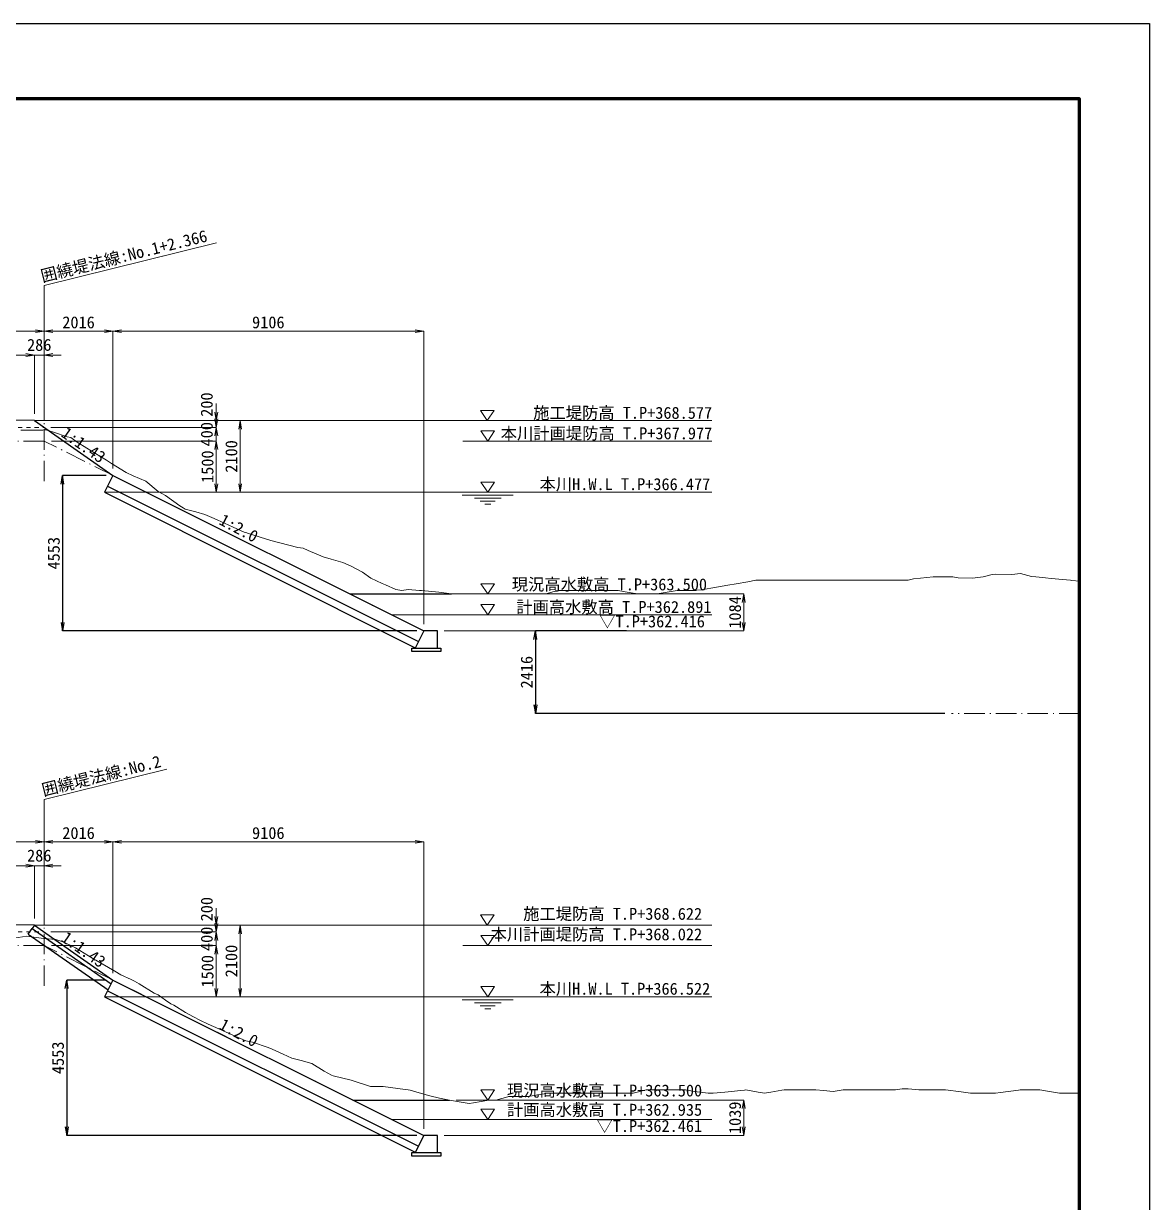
# Model space of a CAD drawing. Header units: millimetres. Extents: x -24095 to 84100, y 0 to 59400.
# Drawn here: x 51108 to 84100, y 24873 to 59400 of the extents above; entities that cross this region are included whole.
import ezdxf
from ezdxf.enums import TextEntityAlignment as Align

# ---------------------------------------------------------------- set-up
doc = ezdxf.new("R2010")
doc.units = ezdxf.units.MM
doc.header["$LTSCALE"] = 100
doc.header["$PDSIZE"] = 300
doc.linetypes.add('SXF_一点短鎖線', pattern=[9.25, 6, -1.5, 0.25, -1.5])
doc.linetypes.add('SXF_跳び破線', pattern=[12, 6, -6])
doc.layers.get('Defpoints').update_dxf_attribs({"color": 153})
for name, color, linetype, lineweight in [('D-BGD', 7, 'Continuous', 13), ('D-BMK', 2, 'SXF_一点短鎖線', 13), ('D-BYP-STR1', 2, 'Continuous', 13), ('D-BYP-STR2', 6, 'Continuous', 25), ('D-BYP-STR3', 3, 'Continuous', 25), ('D-BYP-STR6', 2, 'SXF_一点短鎖線', 13), ('D-STR-DIM', 7, 'Continuous', 13), ('D-STR-HTXT', 7, 'Continuous', 13), ('D-STR-TXT', 7, 'Continuous', 13), ('D-TTL', 2, 'Continuous', 140)]:
    doc.layers.add(name, color=color, linetype=linetype, lineweight=lineweight)
doc.styles.add('MS ゴシック', font='MS Gothic.ttf')
doc.styles.add('ＭＳ ゴシック', font='MS Gothic.ttf')
doc.dimstyles.new('DIM-100-F', dxfattribs={"dimscale": 100, "dimtxt": 3.5, "dimasz": 2.5, "dimexe": 0, "dimexo": 2, "dimgap": 0.8, "dimtad": 1, "dimdec": 0, "dimzin": 0, "dimdsep": 46, "dimtxsty": 'MS ゴシック', "dimblk": 'OPEN', "dimcen": 0.1, "dimaunit": 1, "dimadec": 4, "dimazin": 0, "dimtfac": 1, "dimtdec": 0, "dimtmove": 2, "dimatfit": 3, "dimldrblk": 'OPEN', "dimfxl": 1, "dimtolj": 1, "dimtzin": 0, "dimlwd": -1, "dimlwe": -1, "dimarcsym": 2})

# ---------------------------------------------------------------- blocks, each defined once
blk = doc.blocks.new('_Open')
at = {"color": 0, "linetype": 'ByBlock', "lineweight": -2}
for p, q in [((-1, 0.17), (0, 0)), ((-1, -0.17), (0, 0)), ((0, 0), (-1, 0))]:
    blk.add_line(p, q, dxfattribs=at)
blk = doc.blocks.new('*D51')
at = {"layer": 'D-STR-DIM', "color": 0, "ltscale": 0.2, "transparency": 16777216}
for p, q in [((44711, 47772), (44711, 50392)), ((44961, 50392), (51461, 50392)), ((51711, 47772), (51711, 50392))]:
    blk.add_line(p, q, dxfattribs=at)
at = {"layer": 'Defpoints', "color": 0, "ltscale": 0.2, "transparency": 16777216}
for p in [(51711, 50392), (44711, 47572), (51711, 47572)]:
    blk.add_point(p, dxfattribs=at)
at = {"layer": 'D-STR-DIM', "color": 0, "ltscale": 0.2, "transparency": 16777216, "xscale": 250, "yscale": 250, "zscale": 250, "rotation": 180}
blk.add_blockref('_Open', (44711, 50392), dxfattribs=at)
at = {"layer": 'D-STR-DIM', "color": 0, "ltscale": 0.2, "transparency": 16777216, "xscale": 250, "yscale": 250, "zscale": 250}
blk.add_blockref('_Open', (51711, 50392), dxfattribs=at)
at = {"layer": 'D-STR-DIM', "color": 0, "ltscale": 0.2, "transparency": 16777216, "insert": (48211, 50647), "char_height": 350, "attachment_point": 5, "style": 'MS ゴシック'}
blk.add_mtext('\\A1;7000', dxfattribs=at)
blk = doc.blocks.new('*D35')
at = {"layer": 'D-STR-DIM', "color": 0, "ltscale": 1500, "transparency": 16777216}
for p, q in [((51175, 49692), (50925, 49692)), ((51425, 47972), (51425, 49692)), ((51425, 49692), (51711, 49692)), ((51711, 47772), (51711, 49692)), ((51961, 49692), (52211, 49692))]:
    blk.add_line(p, q, dxfattribs=at)
at = {"layer": 'Defpoints', "color": 0, "ltscale": 1500, "transparency": 16777216}
for p in [(51711, 49692), (51425, 47772), (51711, 47572)]:
    blk.add_point(p, dxfattribs=at)
at = {"layer": 'D-STR-DIM', "color": 0, "ltscale": 1500, "transparency": 16777216, "xscale": 250, "yscale": 250, "zscale": 250}
blk.add_blockref('_Open', (51425, 49692), dxfattribs=at)
at = {"layer": 'D-STR-DIM', "color": 0, "ltscale": 1500, "transparency": 16777216, "xscale": 250, "yscale": 250, "zscale": 250, "rotation": 180}
blk.add_blockref('_Open', (51711, 49692), dxfattribs=at)
at = {"layer": 'D-STR-DIM', "color": 0, "ltscale": 1500, "transparency": 16777216, "insert": (51568, 49987), "char_height": 350, "attachment_point": 5, "style": 'MS ゴシック'}
blk.add_mtext('\\A1;286', dxfattribs=at)
blk = doc.blocks.new('*D36')
at = {"layer": 'D-STR-DIM', "color": 0, "ltscale": 1500, "transparency": 16777216}
for p, q in [((45325, 47972), (45325, 49692)), ((45575, 49692), (51175, 49692)), ((51425, 47972), (51425, 49692))]:
    blk.add_line(p, q, dxfattribs=at)
at = {"layer": 'Defpoints', "color": 0, "ltscale": 1500, "transparency": 16777216}
for p in [(51425, 49692), (45325, 47772), (51425, 47772)]:
    blk.add_point(p, dxfattribs=at)
at = {"layer": 'D-STR-DIM', "color": 0, "ltscale": 1500, "transparency": 16777216, "xscale": 250, "yscale": 250, "zscale": 250, "rotation": 180}
blk.add_blockref('_Open', (45325, 49692), dxfattribs=at)
at = {"layer": 'D-STR-DIM', "color": 0, "ltscale": 1500, "transparency": 16777216, "xscale": 250, "yscale": 250, "zscale": 250}
blk.add_blockref('_Open', (51425, 49692), dxfattribs=at)
at = {"layer": 'D-STR-DIM', "color": 0, "ltscale": 1500, "transparency": 16777216, "insert": (48375, 49947), "char_height": 350, "attachment_point": 5, "style": 'MS ゴシック'}
blk.add_mtext('\\A1;6100', dxfattribs=at)
blk = doc.blocks.new('*D37')
at = {"layer": 'D-STR-DIM', "color": 0, "ltscale": 0.01, "transparency": 16777216}
for p, q in [((56754, 48022), (56754, 48272)), ((51636, 47772), (56754, 47772)), ((56754, 47772), (56754, 47572)), ((51911, 47572), (56754, 47572)), ((56754, 47322), (56754, 47072))]:
    blk.add_line(p, q, dxfattribs=at)
at = {"layer": 'Defpoints', "color": 0, "ltscale": 0.01, "transparency": 16777216}
for p in [(51436, 47772), (51711, 47572), (56754, 47572)]:
    blk.add_point(p, dxfattribs=at)
at = {"layer": 'D-STR-DIM', "color": 0, "ltscale": 0.01, "transparency": 16777216, "xscale": 250, "yscale": 250, "zscale": 250}
for p, rotation in [((56754, 47772), 270), ((56754, 47572), 90)]:
    blk.add_blockref('_Open', p, dxfattribs=dict(at, rotation=rotation))
at = {"layer": 'D-STR-DIM', "color": 0, "ltscale": 0.01, "transparency": 16777216, "insert": (56477, 48240), "char_height": 350, "attachment_point": 5, "rotation": 90, "style": 'MS ゴシック'}
blk.add_mtext('\\A1;200', dxfattribs=at)
blk = doc.blocks.new('*D38')
at = {"layer": 'D-STR-DIM', "color": 0, "ltscale": 0.01, "transparency": 16777216}
for p, q in [((56754, 47822), (56754, 48072)), ((51911, 47572), (56754, 47572)), ((56754, 47572), (56754, 47172)), ((51923, 47172), (56754, 47172)), ((56754, 46922), (56754, 46672))]:
    blk.add_line(p, q, dxfattribs=at)
at = {"layer": 'Defpoints', "color": 0, "ltscale": 0.01, "transparency": 16777216}
for p in [(51711, 47572), (51723, 47172), (56754, 47172)]:
    blk.add_point(p, dxfattribs=at)
at = {"layer": 'D-STR-DIM', "color": 0, "ltscale": 0.01, "transparency": 16777216, "xscale": 250, "yscale": 250, "zscale": 250}
for p, rotation in [((56754, 47572), 270), ((56754, 47172), 90)]:
    blk.add_blockref('_Open', p, dxfattribs=dict(at, rotation=rotation))
at = {"layer": 'D-STR-DIM', "color": 0, "ltscale": 0.01, "transparency": 16777216, "insert": (56478, 47372), "char_height": 350, "attachment_point": 5, "rotation": 90, "style": 'MS ゴシック'}
blk.add_mtext('\\A1;400', dxfattribs=at)
blk = doc.blocks.new('*D39')
at = {"layer": 'D-STR-DIM', "color": 0, "ltscale": 0.01, "transparency": 16777216}
for p, q in [((51636, 47772), (57454, 47772)), ((57454, 45922), (57454, 47522)), ((55770, 45672), (57454, 45672))]:
    blk.add_line(p, q, dxfattribs=at)
at = {"layer": 'Defpoints', "color": 0, "ltscale": 0.01, "transparency": 16777216}
for p in [(51436, 47772), (57454, 47772), (55570, 45672)]:
    blk.add_point(p, dxfattribs=at)
at = {"layer": 'D-STR-DIM', "color": 0, "ltscale": 0.01, "transparency": 16777216, "xscale": 250, "yscale": 250, "zscale": 250}
for p, rotation in [((57454, 47772), 90), ((57454, 45672), 270)]:
    blk.add_blockref('_Open', p, dxfattribs=dict(at, rotation=rotation))
at = {"layer": 'D-STR-DIM', "color": 0, "ltscale": 0.01, "transparency": 16777216, "insert": (57199, 46722), "char_height": 350, "attachment_point": 5, "rotation": 90, "style": 'MS ゴシック'}
blk.add_mtext('\\A1;2100', dxfattribs=at)
blk = doc.blocks.new('*D40')
at = {"layer": 'D-STR-DIM', "color": 0, "ltscale": 0.01, "transparency": 16777216}
for p, q in [((55770, 47172), (56754, 47172)), ((56754, 46922), (56754, 45922)), ((55770, 45672), (56754, 45672))]:
    blk.add_line(p, q, dxfattribs=at)
at = {"layer": 'Defpoints', "color": 0, "ltscale": 0.01, "transparency": 16777216}
for p in [(55570, 47172), (55570, 45672), (56754, 45672)]:
    blk.add_point(p, dxfattribs=at)
at = {"layer": 'D-STR-DIM', "color": 0, "ltscale": 0.01, "transparency": 16777216, "xscale": 250, "yscale": 250, "zscale": 250}
for p, rotation in [((56754, 47172), 90), ((56754, 45672), 270)]:
    blk.add_blockref('_Open', p, dxfattribs=dict(at, rotation=rotation))
at = {"layer": 'D-STR-DIM', "color": 0, "ltscale": 0.01, "transparency": 16777216, "insert": (56499, 46422), "char_height": 350, "attachment_point": 5, "rotation": 90, "style": 'MS ゴシック'}
blk.add_mtext('\\A1;1500', dxfattribs=at)
blk = doc.blocks.new('*D42')
at = {"layer": 'D-STR-DIM', "color": 0, "transparency": 16777216}
for p, q in [((63851, 42695), (72213, 42695)), ((72213, 42445), (72213, 41861)), ((63434, 41611), (72213, 41611))]:
    blk.add_line(p, q, dxfattribs=at)
at = {"layer": 'Defpoints', "color": 0}
for p in [(63651, 42695), (63234, 41611), (72213, 41611)]:
    blk.add_point(p, dxfattribs=at)
at = {"layer": 'D-STR-DIM', "color": 0, "transparency": 16777216, "xscale": 250, "yscale": 250, "zscale": 250}
for p, rotation in [((72213, 42695), 90), ((72213, 41611), 270)]:
    blk.add_blockref('_Open', p, dxfattribs=dict(at, rotation=rotation))
at = {"layer": 'D-STR-DIM', "color": 0, "transparency": 16777216, "insert": (71958, 42153), "char_height": 350, "attachment_point": 5, "rotation": 90, "style": 'MS ゴシック'}
blk.add_mtext('\\A1;1084', dxfattribs=at)
blk = doc.blocks.new('*D52')
at = {"layer": 'D-STR-DIM', "color": 0, "ltscale": 0.2, "transparency": 16777216}
for p, q in [((44711, 33193), (44711, 35435)), ((44961, 35435), (51461, 35435)), ((51711, 32993), (51711, 35435))]:
    blk.add_line(p, q, dxfattribs=at)
at = {"layer": 'Defpoints', "color": 0, "ltscale": 0.2, "transparency": 16777216}
for p in [(51711, 35435), (44711, 32993), (51711, 32793)]:
    blk.add_point(p, dxfattribs=at)
at = {"layer": 'D-STR-DIM', "color": 0, "ltscale": 0.2, "transparency": 16777216, "xscale": 250, "yscale": 250, "zscale": 250, "rotation": 180}
blk.add_blockref('_Open', (44711, 35435), dxfattribs=at)
at = {"layer": 'D-STR-DIM', "color": 0, "ltscale": 0.2, "transparency": 16777216, "xscale": 250, "yscale": 250, "zscale": 250}
blk.add_blockref('_Open', (51711, 35435), dxfattribs=at)
at = {"layer": 'D-STR-DIM', "color": 0, "ltscale": 0.2, "transparency": 16777216, "insert": (48211, 35690), "char_height": 350, "attachment_point": 5, "style": 'MS ゴシック'}
blk.add_mtext('\\A1;7000', dxfattribs=at)
blk = doc.blocks.new('*D17')
at = {"layer": 'D-STR-DIM', "color": 0, "ltscale": 1500, "transparency": 16777216}
for p, q in [((51175, 34735), (50925, 34735)), ((51425, 33193), (51425, 34735)), ((51425, 34735), (51711, 34735)), ((51711, 32993), (51711, 34735)), ((51961, 34735), (52211, 34735))]:
    blk.add_line(p, q, dxfattribs=at)
at = {"layer": 'Defpoints', "color": 0, "ltscale": 1500, "transparency": 16777216}
for p in [(51711, 34735), (51425, 32993), (51711, 32793)]:
    blk.add_point(p, dxfattribs=at)
at = {"layer": 'D-STR-DIM', "color": 0, "ltscale": 1500, "transparency": 16777216, "xscale": 250, "yscale": 250, "zscale": 250}
blk.add_blockref('_Open', (51425, 34735), dxfattribs=at)
at = {"layer": 'D-STR-DIM', "color": 0, "ltscale": 1500, "transparency": 16777216, "xscale": 250, "yscale": 250, "zscale": 250, "rotation": 180}
blk.add_blockref('_Open', (51711, 34735), dxfattribs=at)
at = {"layer": 'D-STR-DIM', "color": 0, "ltscale": 1500, "transparency": 16777216, "insert": (51568, 35030), "char_height": 350, "attachment_point": 5, "style": 'MS ゴシック'}
blk.add_mtext('\\A1;286', dxfattribs=at)
blk = doc.blocks.new('*D18')
at = {"layer": 'D-STR-DIM', "color": 0, "ltscale": 1500, "transparency": 16777216}
for p, q in [((45325, 33193), (45325, 34735)), ((45575, 34735), (51175, 34735)), ((51425, 33193), (51425, 34735))]:
    blk.add_line(p, q, dxfattribs=at)
at = {"layer": 'Defpoints', "color": 0, "ltscale": 1500, "transparency": 16777216}
for p in [(51425, 34735), (45325, 32993), (51425, 32993)]:
    blk.add_point(p, dxfattribs=at)
at = {"layer": 'D-STR-DIM', "color": 0, "ltscale": 1500, "transparency": 16777216, "xscale": 250, "yscale": 250, "zscale": 250, "rotation": 180}
blk.add_blockref('_Open', (45325, 34735), dxfattribs=at)
at = {"layer": 'D-STR-DIM', "color": 0, "ltscale": 1500, "transparency": 16777216, "xscale": 250, "yscale": 250, "zscale": 250}
blk.add_blockref('_Open', (51425, 34735), dxfattribs=at)
at = {"layer": 'D-STR-DIM', "color": 0, "ltscale": 1500, "transparency": 16777216, "insert": (48375, 34990), "char_height": 350, "attachment_point": 5, "style": 'MS ゴシック'}
blk.add_mtext('\\A1;6100', dxfattribs=at)
blk = doc.blocks.new('*D19')
at = {"layer": 'D-STR-DIM', "color": 0, "ltscale": 0.01, "transparency": 16777216}
for p, q in [((56754, 33243), (56754, 33493)), ((51636, 32993), (56754, 32993)), ((56754, 32993), (56754, 32793)), ((51911, 32793), (56754, 32793)), ((56754, 32543), (56754, 32293))]:
    blk.add_line(p, q, dxfattribs=at)
at = {"layer": 'Defpoints', "color": 0, "ltscale": 0.01, "transparency": 16777216}
for p in [(51436, 32993), (51711, 32793), (56754, 32793)]:
    blk.add_point(p, dxfattribs=at)
at = {"layer": 'D-STR-DIM', "color": 0, "ltscale": 0.01, "transparency": 16777216, "xscale": 250, "yscale": 250, "zscale": 250}
for p, rotation in [((56754, 32993), 270), ((56754, 32793), 90)]:
    blk.add_blockref('_Open', p, dxfattribs=dict(at, rotation=rotation))
at = {"layer": 'D-STR-DIM', "color": 0, "ltscale": 0.01, "transparency": 16777216, "insert": (56477, 33461), "char_height": 350, "attachment_point": 5, "rotation": 90, "style": 'MS ゴシック'}
blk.add_mtext('\\A1;200', dxfattribs=at)
blk = doc.blocks.new('*D20')
at = {"layer": 'D-STR-DIM', "color": 0, "ltscale": 0.01, "transparency": 16777216}
for p, q in [((56754, 33043), (56754, 33293)), ((51911, 32793), (56754, 32793)), ((56754, 32793), (56754, 32393)), ((51923, 32393), (56754, 32393)), ((56754, 32143), (56754, 31893))]:
    blk.add_line(p, q, dxfattribs=at)
at = {"layer": 'Defpoints', "color": 0, "ltscale": 0.01, "transparency": 16777216}
for p in [(51711, 32793), (51723, 32393), (56754, 32393)]:
    blk.add_point(p, dxfattribs=at)
at = {"layer": 'D-STR-DIM', "color": 0, "ltscale": 0.01, "transparency": 16777216, "xscale": 250, "yscale": 250, "zscale": 250}
for p, rotation in [((56754, 32793), 270), ((56754, 32393), 90)]:
    blk.add_blockref('_Open', p, dxfattribs=dict(at, rotation=rotation))
at = {"layer": 'D-STR-DIM', "color": 0, "ltscale": 0.01, "transparency": 16777216, "insert": (56478, 32593), "char_height": 350, "attachment_point": 5, "rotation": 90, "style": 'MS ゴシック'}
blk.add_mtext('\\A1;400', dxfattribs=at)
blk = doc.blocks.new('*D21')
at = {"layer": 'D-STR-DIM', "color": 0, "ltscale": 0.01, "transparency": 16777216}
for p, q in [((51636, 32993), (57454, 32993)), ((57454, 31143), (57454, 32743)), ((55770, 30893), (57454, 30893))]:
    blk.add_line(p, q, dxfattribs=at)
at = {"layer": 'Defpoints', "color": 0, "ltscale": 0.01, "transparency": 16777216}
for p in [(51436, 32993), (57454, 32993), (55570, 30893)]:
    blk.add_point(p, dxfattribs=at)
at = {"layer": 'D-STR-DIM', "color": 0, "ltscale": 0.01, "transparency": 16777216, "xscale": 250, "yscale": 250, "zscale": 250}
for p, rotation in [((57454, 32993), 90), ((57454, 30893), 270)]:
    blk.add_blockref('_Open', p, dxfattribs=dict(at, rotation=rotation))
at = {"layer": 'D-STR-DIM', "color": 0, "ltscale": 0.01, "transparency": 16777216, "insert": (57199, 31943), "char_height": 350, "attachment_point": 5, "rotation": 90, "style": 'MS ゴシック'}
blk.add_mtext('\\A1;2100', dxfattribs=at)
blk = doc.blocks.new('*D22')
at = {"layer": 'D-STR-DIM', "color": 0, "ltscale": 0.01, "transparency": 16777216}
for p, q in [((55770, 32393), (56754, 32393)), ((56754, 32143), (56754, 31143)), ((55770, 30893), (56754, 30893))]:
    blk.add_line(p, q, dxfattribs=at)
at = {"layer": 'Defpoints', "color": 0, "ltscale": 0.01, "transparency": 16777216}
for p in [(55570, 32393), (55570, 30893), (56754, 30893)]:
    blk.add_point(p, dxfattribs=at)
at = {"layer": 'D-STR-DIM', "color": 0, "ltscale": 0.01, "transparency": 16777216, "xscale": 250, "yscale": 250, "zscale": 250}
for p, rotation in [((56754, 32393), 90), ((56754, 30893), 270)]:
    blk.add_blockref('_Open', p, dxfattribs=dict(at, rotation=rotation))
at = {"layer": 'D-STR-DIM', "color": 0, "ltscale": 0.01, "transparency": 16777216, "insert": (56499, 31643), "char_height": 350, "attachment_point": 5, "rotation": 90, "style": 'MS ゴシック'}
blk.add_mtext('\\A1;1500', dxfattribs=at)
blk = doc.blocks.new('*D24')
at = {"layer": 'D-STR-DIM', "color": 0, "transparency": 16777216}
for p, q in [((63788, 27871), (72213, 27871)), ((72213, 27621), (72213, 27082)), ((63434, 26832), (72213, 26832))]:
    blk.add_line(p, q, dxfattribs=at)
at = {"layer": 'Defpoints', "color": 0}
for p in [(63588, 27871), (63234, 26832), (72213, 26832)]:
    blk.add_point(p, dxfattribs=at)
at = {"layer": 'D-STR-DIM', "color": 0, "transparency": 16777216, "xscale": 250, "yscale": 250, "zscale": 250}
for p, rotation in [((72213, 27871), 90), ((72213, 26832), 270)]:
    blk.add_blockref('_Open', p, dxfattribs=dict(at, rotation=rotation))
at = {"layer": 'D-STR-DIM', "color": 0, "transparency": 16777216, "insert": (71958, 27351), "char_height": 350, "attachment_point": 5, "rotation": 90, "style": 'MS ゴシック'}
blk.add_mtext('\\A1;1039', dxfattribs=at)
blk = doc.blocks.new('*D28')
at = {"layer": 'D-STR-DIM', "color": 0, "transparency": 16777216}
for p, q in [((51711, 47772), (51711, 50392)), ((51961, 50392), (53477, 50392)), ((53727, 46364), (53727, 50392))]:
    blk.add_line(p, q, dxfattribs=at)
at = {"layer": 'Defpoints', "color": 0, "transparency": 16777216}
for p in [(53727, 50392), (51711, 47572), (53727, 46164)]:
    blk.add_point(p, dxfattribs=at)
at = {"layer": 'D-STR-DIM', "color": 0, "transparency": 16777216, "xscale": 250, "yscale": 250, "zscale": 250, "rotation": 180}
blk.add_blockref('_Open', (51711, 50392), dxfattribs=at)
at = {"layer": 'D-STR-DIM', "color": 0, "transparency": 16777216, "xscale": 250, "yscale": 250, "zscale": 250}
blk.add_blockref('_Open', (53727, 50392), dxfattribs=at)
at = {"layer": 'D-STR-DIM', "color": 0, "transparency": 16777216, "insert": (52719, 50647), "char_height": 350, "attachment_point": 5, "style": 'MS ゴシック'}
blk.add_mtext('\\A1;2016', dxfattribs=at)
blk = doc.blocks.new('*D29')
at = {"layer": 'D-STR-DIM', "color": 0, "transparency": 16777216}
for p, q in [((53727, 46364), (53727, 50392)), ((53977, 50392), (62584, 50392)), ((62834, 41811), (62834, 50392))]:
    blk.add_line(p, q, dxfattribs=at)
at = {"layer": 'Defpoints', "color": 0, "transparency": 16777216}
for p in [(62834, 50392), (53727, 46164), (62834, 41611)]:
    blk.add_point(p, dxfattribs=at)
at = {"layer": 'D-STR-DIM', "color": 0, "transparency": 16777216, "xscale": 250, "yscale": 250, "zscale": 250, "rotation": 180}
blk.add_blockref('_Open', (53727, 50392), dxfattribs=at)
at = {"layer": 'D-STR-DIM', "color": 0, "transparency": 16777216, "xscale": 250, "yscale": 250, "zscale": 250}
blk.add_blockref('_Open', (62834, 50392), dxfattribs=at)
at = {"layer": 'D-STR-DIM', "color": 0, "transparency": 16777216, "insert": (58280, 50647), "char_height": 350, "attachment_point": 5, "style": 'MS ゴシック'}
blk.add_mtext('\\A1;9106', dxfattribs=at)
blk = doc.blocks.new('*D32')
at = {"layer": 'D-STR-DIM', "color": 0, "transparency": 16777216}
for p, q in [((51711, 32993), (51711, 35435)), ((51961, 35435), (53477, 35435)), ((53727, 31585), (53727, 35435))]:
    blk.add_line(p, q, dxfattribs=at)
at = {"layer": 'Defpoints', "color": 0, "transparency": 16777216}
for p in [(53727, 35435), (51711, 32793), (53727, 31385)]:
    blk.add_point(p, dxfattribs=at)
at = {"layer": 'D-STR-DIM', "color": 0, "transparency": 16777216, "xscale": 250, "yscale": 250, "zscale": 250, "rotation": 180}
blk.add_blockref('_Open', (51711, 35435), dxfattribs=at)
at = {"layer": 'D-STR-DIM', "color": 0, "transparency": 16777216, "xscale": 250, "yscale": 250, "zscale": 250}
blk.add_blockref('_Open', (53727, 35435), dxfattribs=at)
at = {"layer": 'D-STR-DIM', "color": 0, "transparency": 16777216, "insert": (52719, 35690), "char_height": 350, "attachment_point": 5, "style": 'MS ゴシック'}
blk.add_mtext('\\A1;2016', dxfattribs=at)
blk = doc.blocks.new('*D33')
at = {"layer": 'D-STR-DIM', "color": 0, "transparency": 16777216}
for p, q in [((53727, 31585), (53727, 35435)), ((53977, 35435), (62584, 35435)), ((62834, 27032), (62834, 35435))]:
    blk.add_line(p, q, dxfattribs=at)
at = {"layer": 'Defpoints', "color": 0, "transparency": 16777216}
for p in [(62834, 35435), (53727, 31385), (62834, 26832)]:
    blk.add_point(p, dxfattribs=at)
at = {"layer": 'D-STR-DIM', "color": 0, "transparency": 16777216, "xscale": 250, "yscale": 250, "zscale": 250, "rotation": 180}
blk.add_blockref('_Open', (53727, 35435), dxfattribs=at)
at = {"layer": 'D-STR-DIM', "color": 0, "transparency": 16777216, "xscale": 250, "yscale": 250, "zscale": 250}
blk.add_blockref('_Open', (62834, 35435), dxfattribs=at)
at = {"layer": 'D-STR-DIM', "color": 0, "transparency": 16777216, "insert": (58280, 35690), "char_height": 350, "attachment_point": 5, "style": 'MS ゴシック'}
blk.add_mtext('\\A1;9106', dxfattribs=at)
blk = doc.blocks.new('*D44')
at = {"layer": 'Defpoints', "color": 0, "transparency": 16777216}
for p, q in [((53527, 31385), (52372, 31385)), ((52372, 31135), (52372, 27082)), ((62634, 26832), (52372, 26832))]:
    blk.add_line(p, q, dxfattribs=at)
for p in [(53727, 31385), (52372, 26832), (62834, 26832)]:
    blk.add_point(p, dxfattribs=at)
at = {"layer": 'Defpoints', "color": 0, "transparency": 16777216, "xscale": 250, "yscale": 250, "zscale": 250}
for p, rotation in [((52372, 31385), 90), ((52372, 26832), 270)]:
    blk.add_blockref('_Open', p, dxfattribs=dict(at, rotation=rotation))
at = {"layer": 'Defpoints', "color": 0, "transparency": 16777216, "insert": (52117, 29108), "char_height": 350, "attachment_point": 5, "rotation": 90, "style": 'MS ゴシック'}
blk.add_mtext('\\A1;4553', dxfattribs=at)
blk = doc.blocks.new('*D46')
at = {"layer": 'Defpoints', "color": 0, "transparency": 16777216}
for p, q in [((53527, 46164), (52250, 46164)), ((52250, 45914), (52250, 41861)), ((62634, 41611), (52250, 41611))]:
    blk.add_line(p, q, dxfattribs=at)
for p in [(53727, 46164), (52250, 41611), (62834, 41611)]:
    blk.add_point(p, dxfattribs=at)
at = {"layer": 'Defpoints', "color": 0, "transparency": 16777216, "xscale": 250, "yscale": 250, "zscale": 250}
for p, rotation in [((52250, 46164), 90), ((52250, 41611), 270)]:
    blk.add_blockref('_Open', p, dxfattribs=dict(at, rotation=rotation))
at = {"layer": 'Defpoints', "color": 0, "transparency": 16777216, "insert": (51995, 43887), "char_height": 350, "attachment_point": 5, "rotation": 90, "style": 'MS ゴシック'}
blk.add_mtext('\\A1;4553', dxfattribs=at)
blk = doc.blocks.new('*D47')
at = {"layer": 'Defpoints', "color": 0, "transparency": 16777216}
for p, q in [((68776, 41611), (66108, 41611)), ((66108, 41361), (66108, 39445)), ((78103, 39195), (66108, 39195))]:
    blk.add_line(p, q, dxfattribs=at)
for p in [(68976, 41611), (66108, 39195), (78303, 39195)]:
    blk.add_point(p, dxfattribs=at)
at = {"layer": 'Defpoints', "color": 0, "transparency": 16777216, "xscale": 250, "yscale": 250, "zscale": 250}
for p, rotation in [((66108, 41611), 90), ((66108, 39195), 270)]:
    blk.add_blockref('_Open', p, dxfattribs=dict(at, rotation=rotation))
at = {"layer": 'Defpoints', "color": 0, "transparency": 16777216, "insert": (65853, 40403), "char_height": 350, "attachment_point": 5, "rotation": 90, "style": 'MS ゴシック'}
blk.add_mtext('\\A1;2416', dxfattribs=at)

msp = doc.modelspace()

# ---------------------------------------------------------------- linework, layer by layer
at = {"layer": 'D-BGD', "linetype": 'Continuous', "lineweight": 13}
for points in [[(82050, 43067.5), (81827.6, 43089.7), (81790.3, 43093.4), (81221.5, 43150.1), (81057.9, 43166.4), (80773.2, 43194.8), (80644.8, 43207.6), (80325.5, 43294.8), (80068.1, 43259.6), (79593.1, 43277.1), (79491.4, 43267), (79226.8, 43194.8), (78914.7, 43152.1), (78494.4, 43167.6), (78337.9, 43194.8), (78128.2, 43194.8), (77763.3, 43194.8), (77761.2, 43194.6), (77395.8, 43158.1), (77184.5, 43137.1), (77029.6, 43094.8), (76760, 43094.8), (76663.3, 43094.8), (76402, 43094.8), (75930.9, 43094.8), (75756.7, 43094.8), (75454.4, 43094.8), (75045.7, 43094.8), (74877.6, 43094.8), (74753.4, 43094.8), (74466.1, 43094.8), (74300.9, 43094.8), (73750.1, 43094.8), (73733.6, 43094.8), (73724.2, 43094.8), (73367.4, 43094.8), (73147.5, 43094.8), (72746.7, 43094.8), (72570.8, 43094.8), (72332.9, 43053.5), (71994.1, 42994.8), (71743.4, 42951.3), (71417.3, 42894.8), (70976.5, 42818.3), (70840.6, 42804.8), (70803.9, 42794.8), (70740.1, 42794.8), (70437.7, 42794.8), (70263.9, 42794.8), (69736.8, 42703.4), (69705.3, 42697.9), (69687.2, 42694.8), (69339.1, 42694.8), (69110.5, 42694.8), (68972.9, 42718.6), (68733.5, 42760.1), (68533.8, 42794.8), (68240.5, 42794.8), (67957, 42794.8), (67874.2, 42794.8), (67730.2, 42794.8), (67380.3, 42794.8), (66907.3, 42794.8), (66803.6, 42794.8), (66775.6, 42789.9), (66726.9, 42781.5), (66409.4, 42694.8), (66226.9, 42694.8), (65677, 42694.8), (65650.2, 42694.8), (65310.7, 42694.8), (65073.5, 42694.8), (64720.3, 42694.8), (64578.3, 42694.8), (64496.7, 42694.8), (64212.1, 42694.8), (63920, 42694.8), (63650.7, 42694.8), (63274.8, 42750.7), (62766.6, 42794.8), (62713.6, 42794.8), (62381, 42827.9), (62189.9, 42794.8), (62014.8, 42825.1), (61710.3, 42961.1), (61613.2, 43004.5), (61282.4, 43152.1), (61036.4, 43329.1), (60707, 43509), (60459.7, 43619.4), (60125.4, 43710.7), (59883, 43776.9), (59817.6, 43806.1), (59703.7, 43856.9), (59451.3, 43969.6), (59306.3, 44034.4), (59146, 44050.4), (58352.7, 44260.1), (57697.1, 44463.3), (57620.3, 44494.8), (57576.1, 44506.8), (57254.1, 44650.6), (56999.4, 44764.3), (56693.8, 44900.8), (56422.7, 45021.8), (56155.4, 45094.8), (55846, 45179.3), (55789.2, 45214.5), (55690.4, 45275.7), (55269.3, 45578.7), (55056.8, 45694.8), (54692.5, 45993.2), (54690.6, 45994.8), (54687.1, 45996.6), (54324.4, 46158.6), (54115.8, 46251.7), (53683.8, 46519.5), (53539.1, 46609.2), (53343.5, 46730.5), (52962.4, 46966.7), (52680.5, 47141.4), (52493.3, 47276.1), (52385.7, 47294.8), (51987.1, 47433), (51760.9, 47503.1), (51711.1, 47498.2), (51677.2, 47494.8), (51232.2, 47494.8), (51028.4, 47494.8)], [(82050, 28069.7), (82042.9, 28071), (81621, 28071), (81466.2, 28071), (81351.7, 28090.8), (81058.2, 28141.7), (80889.5, 28171), (80325.7, 28171), (80312.7, 28171), (80264.6, 28162.6), (79736, 28090.4), (79593.3, 28071), (79345, 28071), (78860.9, 28071), (78582.6, 28109), (78128.5, 28171), (78005.9, 28171), (77762.3, 28171), (77429.2, 28171), (77338.4, 28171), (77029.8, 28201.7), (76852.4, 28195.2), (76656.4, 28171), (76275.7, 28171), (75931.2, 28171), (75699, 28171), (75331.8, 28171), (75198.8, 28171), (75122.3, 28171), (74832.5, 28120.7), (74545.6, 28149.3), (74328.5, 28171), (74100.1, 28171), (73968.9, 28171), (73733.9, 28171), (73392.1, 28171), (73325.2, 28159.3), (73001.5, 28103.2), (72815.4, 28071), (72635.3, 28102.2), (72321.9, 28156.5), (72269.1, 28165.7), (72238.7, 28162.7), (72126.3, 28151.5), (71662, 28105.2), (71318.5, 28071), (71170.4, 28071), (70769.9, 28125.6), (70508.6, 28171), (70315.2, 28171), (69931.8, 28171), (69705.6, 28171), (69355.1, 28171), (69311.9, 28163.5), (68973.1, 28071), (68778.4, 28071), (68606.9, 28071), (68308.6, 28071), (68201.7, 28071), (68057.1, 28071), (67625, 28071), (67508.3, 28071), (67305.3, 28071), (67142.1, 28071), (67048.3, 28071), (66700.7, 28071), (66471.5, 28071), (66302, 28041.6), (65894.8, 27971), (65677.2, 27971), (65318.1, 27971), (65298.7, 27967.6), (64944.8, 27871), (64741.4, 27871), (64295.4, 27793.6), (64164.7, 27771), (63988, 27801.6), (63587.9, 27871), (63292.1, 27922.3), (63011.2, 27998.9), (62631.6, 28102.6), (62434.5, 28156.4), (62381.3, 28171), (62288.7, 28183.6), (61648.9, 28271), (61285.4, 28271), (61282.7, 28271.2), (61279.3, 28272.2), (60704.4, 28457.8), (60184, 28580.7), (60127.6, 28601.7), (59918.8, 28715.8), (59550.9, 28943.8), (59451.6, 28971), (59278.8, 29018.1), (59085.4, 29071), (58974.2, 29101.3), (58719.2, 29215.2), (58397.5, 29358.8), (58275.5, 29413.3), (57820.8, 29571), (57620.5, 29605.7), (57244.1, 29773.8), (56828.1, 29959.5), (56521.9, 30096.2), (56268.9, 30209.1), (56090.6, 30306.5), (55849.7, 30438.1), (55513.9, 30646.2), (55423.3, 30686.7), (55265.6, 30800.1), (55057, 30950.2), (54937.2, 31003.7), (54493.3, 31278.9), (54360.5, 31351.4), (54324.6, 31371), (54262.2, 31405), (53958.4, 31540.7), (53783.8, 31642.5), (53226, 31967.7), (53207, 31976.1), (53136.9, 32019.6), (52630.3, 32333.6), (52493.6, 32394.7), (52255.6, 32500.9), (52053.6, 32571), (51711.1, 32600.6), (51625.1, 32608.1), (51202.8, 32671), (50820.2, 32614)]]:
    msp.add_lwpolyline(points, dxfattribs=at)
at = {"layer": 'D-BMK', "linetype": 'SXF_一点短鎖線'}
for p, q in [((51711.1, 45995.1), (51711.1, 48772.1)), ((82050, 39194.8), (78303.3, 39194.8)), ((51711.1, 31216), (51711.1, 33993.1))]:
    msp.add_line(p, q, dxfattribs=at)
at = {"layer": 'D-BYP-STR1', "linetype": 'SXF_跳び破線', "ltscale": 0.2}
for p, q in [((44711.1, 47572.1), (51711.1, 47572.1)), ((44711.1, 32793.1), (51711.1, 32793.1))]:
    msp.add_line(p, q, dxfattribs=at)
at = {"layer": 'D-BYP-STR2', "linetype": 'Continuous'}
for p, q in [((51424.8, 47772.1), (48374.8, 47833.1)), ((51424.8, 47772.1), (52024.8, 47353.1)), ((52024.8, 47353.1), (53727.3, 46164)), ((60665.8, 42694.8), (63650.7, 42694.8)), ((51424.8, 32993.1), (48374.8, 33054.1)), ((51424.8, 32993.1), (52024.8, 32574)), ((52024.8, 32574), (53727.3, 31385)), ((60755.4, 27871), (63587.9, 27871))]:
    msp.add_line(p, q, dxfattribs=at)
at = {"layer": 'D-BYP-STR3', "ltscale": 1500}
for p, q in [((53727.3, 46164), (62833.6, 41610.9)), ((51424.8, 32993.1), (51356.1, 32894.7)), ((51356.1, 32894.7), (53673, 31276.5)), ((53727.3, 31385), (62833.7, 26831.8))]:
    msp.add_line(p, q, dxfattribs=at)
at = {"layer": 'D-BYP-STR3', "ltscale": 0.2}
for points in [[(53727.3, 46164), (53570.8, 45851), (62677.1, 41297.8)], [(53727.3, 31385), (53570.8, 31072), (62677.1, 26518.8)]]:
    msp.add_lwpolyline(points, dxfattribs=at)
for points in [[(63233.6, 41110.9), (63233.6, 41610.9), (62833.6, 41610.9), (62583.6, 41110.9)], [(63233.6, 26331.8), (63233.6, 26831.8), (62833.6, 26831.8), (62583.6, 26331.8)]]:
    msp.add_lwpolyline(points, close=True, dxfattribs=at)
at = {"layer": 'D-BYP-STR6', "linetype": 'Continuous', "lineweight": 25}
for q in [(51356.1, 32894.7), (53582.6, 31095.7)]:
    msp.add_line((51241.5, 32730.7), q, dxfattribs=at)
at = {"layer": 'D-BYP-STR6', "linetype": 'SXF_一点短鎖線'}
for points in [[(62833.6, 41610.9), (51711.1, 47172.1), (44711.1, 47172.1), (18740.8, 40153.1)], [(62833.6, 26831.8), (51711.1, 32393.1), (44711.1, 32393.1), (18740.8, 25374.1)]]:
    msp.add_lwpolyline(points, dxfattribs=at)
at = {"layer": 'D-BYP-STR6', "linetype": 'Continuous', "lineweight": 25}
for points in [[(53570.8, 45851), (53481.3, 45672.1), (62587.6, 41119)], [(63233.6, 41110.9), (63333.6, 41110.9), (63333.6, 41010.9), (63233.6, 41010.9), (62583.6, 41010.9), (62483.6, 41010.9), (62483.6, 41110.9), (62583.6, 41110.9)], [(53570.8, 31072), (53481.3, 30893.1), (62587.7, 26339.9)], [(63233.6, 26331.8), (63333.6, 26331.8), (63333.6, 26231.8), (63233.6, 26231.8), (62583.6, 26231.8), (62483.6, 26231.8), (62483.6, 26331.8), (62583.6, 26331.8)]]:
    msp.add_lwpolyline(points, dxfattribs=at)
at = {"layer": 'D-STR-HTXT', "linetype": 'Continuous'}
for p, q in [((51711.1, 51730.4), (56759.8, 52975.7)), ((51711.1, 51730.4), (55661.7, 52704.8)), ((51711.1, 51730.4), (51711.1, 48772.1)), ((64895.5, 48071.9), (64495.5, 48071.9)), ((64695.5, 47771.9), (64495.5, 48071.9)), ((64695.5, 47771.9), (64895.5, 48071.9)), ((71279.8, 47771.9), (51424.8, 47772.1)), ((64908.8, 47471.9), (64508.8, 47471.9)), ((64708.8, 47171.9), (64508.8, 47471.9)), ((64708.8, 47171.9), (64908.8, 47471.9)), ((71279.8, 47171.9), (63979.8, 47172)), ((64908.7, 42994.8), (64508.7, 42994.8)), ((64708.7, 42694.8), (64508.7, 42994.8)), ((64708.7, 42694.8), (64908.7, 42994.8)), ((64908.7, 42385.7), (64508.7, 42385.7)), ((64708.7, 42085.7), (64508.7, 42385.7)), ((64708.7, 42085.7), (64908.7, 42385.7)), ((71279.8, 42085.7), (61883.8, 42085.8)), ((51711.1, 36673.1), (55303.5, 37559.2)), ((51711.1, 36673.1), (51711.1, 34213.9)), ((64895.5, 33292.8), (64495.5, 33292.8)), ((64695.5, 32992.8), (64495.5, 33292.8)), ((64695.5, 32992.8), (64895.5, 33292.8)), ((71279.8, 32992.8), (51424.8, 32993.1)), ((64908.8, 32692.8), (64508.8, 32692.8)), ((64708.8, 32392.8), (64508.8, 32692.8)), ((64708.8, 32392.8), (64908.8, 32692.8)), ((71279.8, 32392.8), (63979.8, 32392.9)), ((64908.7, 28171), (64508.7, 28171)), ((64708.7, 27871), (64508.7, 28171)), ((64708.7, 27871), (64908.7, 28171)), ((71279.8, 27305.9), (61885.3, 27306)), ((64908.6, 27605.9), (64508.6, 27605.9)), ((64708.6, 27305.9), (64508.6, 27605.9)), ((64708.6, 27305.9), (64908.6, 27605.9))]:
    msp.add_line(p, q, dxfattribs=at)
at = {"layer": 'D-STR-HTXT'}
for p, q in [((64908.8, 45971.9), (64508.8, 45971.9)), ((64708.8, 45671.9), (64508.8, 45971.9)), ((64708.8, 45671.9), (64908.8, 45971.9)), ((53481.3, 45672.1), (71279.8, 45671.9)), ((65458.8, 45583.9), (63958.8, 45583.9)), ((65098.8, 45495.9), (64318.8, 45495.9)), ((64928.8, 45407.9), (64488.8, 45407.9)), ((64796.8, 45319.9), (64620.8, 45319.9)), ((64908.8, 31192.8), (64508.8, 31192.8)), ((64708.8, 30892.8), (64508.8, 31192.8)), ((64708.8, 30892.8), (64908.8, 31192.8)), ((53481.3, 30893.1), (71279.8, 30892.8)), ((65458.8, 30804.8), (63958.8, 30804.8)), ((65098.8, 30716.8), (64318.8, 30716.8)), ((64928.8, 30628.8), (64488.8, 30628.8)), ((64796.8, 30540.8), (64620.8, 30540.8))]:
    msp.add_line(p, q, dxfattribs=at)
at = {"layer": 'D-TTL'}
msp.add_lwpolyline([(2050, 57200), (2050, 2200), (82050, 2200), (82050, 57200)], close=True, dxfattribs=at)
at = {"layer": 'Defpoints', "color": 1}
msp.add_lwpolyline([(84100, 0), (0, 0), (0, 59400), (84100, 59400)], close=True, dxfattribs=at)

# ---------------------------------------------------------------- texts
at = {"layer": 'D-STR-TXT', "style": 'ＭＳ ゴシック'}
for s, p in [('囲繞堤法線:No.1+2.366', (54116, 52323.6)), ('囲繞堤法線:No.2', (53453.6, 37102.9))]:
    msp.add_text(s, height=350, rotation=13.85581, dxfattribs=at).set_placement(p, align=Align.BOTTOM_CENTER)
at = {"layer": 'D-STR-TXT', "ltscale": 0.01, "style": 'ＭＳ ゴシック'}
for s, p in [('    施工堤防高 T.P+368.577', (65089.1, 47824.5)), ('本川計画堤防高 T.P+367.977', (65090.2, 47224.5)), ('本川H.W.L T.P+366.477', (66227.6, 45735.4)), ('計画高水敷高 T.P+362.891', (65546, 42138.3)), ('本川H.W.L T.P+366.522', (66227.6, 30956.3))]:
    msp.add_text(s, height=350, dxfattribs=at).set_placement(p)
at = {"layer": 'D-STR-TXT', "style": 'ＭＳ ゴシック'}
for s, rotation, p in [('1:1.43', 325.06938, (52182.4, 47325)), ('1:2.0', 332, (56808.7, 44749.1)), ('1:1.43', 325.06938, (52182.4, 32546)), ('1:2.0', 332, (56808.7, 29970.1))]:
    msp.add_text(s, height=350, rotation=rotation, dxfattribs=at).set_placement(p)
for s, p in [('現況高水敷高 T.P+363.500', (68274.9, 42694.8)), ('▽T.P+362.416', (69525.2, 41610.9))]:
    msp.add_text(s, height=350, dxfattribs=at).set_placement(p, align=Align.BOTTOM_CENTER)
at = {"layer": 'D-STR-TXT', "ltscale": 0.01, "style": 'ＭＳ ゴシック'}
for s, p in [('施工堤防高 T.P+368.622', (70992.6, 33045.5)), ('本川計画堤防高 T.P+368.022', (70992.6, 32445.5)), ('計画高水敷高 T.P+362.935', (70992.6, 27305.9))]:
    msp.add_text(s, height=350, dxfattribs=at).set_placement(p, align=Align.BOTTOM_RIGHT)
at = {"layer": 'D-STR-TXT', "style": 'ＭＳ ゴシック'}
for s, p in [('現況高水敷高 T.P+363.500', (70992.6, 27871)), ('▽T.P+362.461', (70992.6, 26831.8))]:
    msp.add_text(s, height=350, dxfattribs=at).set_placement(p, align=Align.BOTTOM_RIGHT)

# ---------------------------------------------------------------- dimensions: what is measured, and where the dimension line sits
at = {"layer": 'D-STR-DIM', "ltscale": 0.2}
for base, p1, p2, picture, middle in [((51711.1, 50392.1), (44711.1, 47572.1), (51711.1, 47572.1), '*D51', (48211.1, 50647.1)), ((51711.1, 35434.8), (44711.1, 32993.1), (51711.1, 32793.1), '*D52', (48211.1, 35689.8))]:
    dim = msp.add_linear_dim(base=base, p1=p1, p2=p2, dimstyle='DIM-100-F', dxfattribs=at)
    dim.commit()
    dim.dimension.update_dxf_attribs({"geometry": picture, "text_midpoint": middle})
at = {"layer": 'D-STR-DIM'}
for base, p1, p2, picture, middle in [((53727.3, 50392.1), (51711.1, 47572.1), (53727.3, 46164), '*D28', (52719.2, 50647.1)), ((62833.6, 50392.1), (53727.3, 46164), (62833.6, 41610.9), '*D29', (58280.4, 50647.1)), ((53727.3, 35434.8), (51711.1, 32793.1), (53727.3, 31385), '*D32', (52719.2, 35689.8)), ((62833.7, 35434.8), (53727.3, 31385), (62833.7, 26831.8), '*D33', (58280.5, 35689.8))]:
    dim = msp.add_linear_dim(base=base, p1=p1, p2=p2, dimstyle='DIM-100-F', dxfattribs=at)
    dim.commit()
    dim.dimension.update_dxf_attribs({"geometry": picture, "text_midpoint": middle})
at = {"layer": 'D-STR-DIM', "ltscale": 1500}
for base, p1, p2, picture, middle in [((51424.8, 49692.1), (45324.8, 47772.1), (51424.8, 47772.1), '*D36', (48374.8, 49947.1)), ((51711.1, 49692.1), (51424.8, 47772.1), (51711.1, 47572.1), '*D35', (51568, 49987.1)), ((51424.8, 34734.8), (45324.8, 32993.1), (51424.8, 32993.1), '*D18', (48374.8, 34989.8)), ((51711.1, 34734.8), (51424.8, 32993.1), (51711.1, 32793.1), '*D17', (51568, 35029.8))]:
    dim = msp.add_linear_dim(base=base, p1=p1, p2=p2, dimstyle='DIM-100-F', dxfattribs=at)
    dim.commit()
    dim.dimension.update_dxf_attribs({"geometry": picture, "text_midpoint": middle})
at = {"layer": 'D-STR-DIM', "ltscale": 0.01}
for base, p1, p2, picture, middle in [((56754.3, 47572.1), (51436.3, 47771.9), (51711.1, 47572.1), '*D37', (56476.9, 48239.7)), ((56754.3, 47171.9), (51711.1, 47572.1), (51722.6, 47171.9), '*D38', (56478.4, 47371.9)), ((56754.3, 32793.1), (51436.3, 32992.8), (51711.1, 32793.1), '*D19', (56476.9, 33460.7)), ((56754.3, 32392.8), (51711.1, 32793.1), (51722.6, 32392.8), '*D20', (56478.4, 32592.8))]:
    dim = msp.add_linear_dim(base=base, p1=p1, p2=p2, angle=90, dimstyle='DIM-100-F', dxfattribs=at)
    dim.commit()
    dim.dimension.update_dxf_attribs({"geometry": picture, "text_midpoint": middle, "dimtype": 160})
for base, p1, p2, picture, middle in [((57454.3, 47771.9), (55570, 45671.9), (51436.3, 47771.9), '*D39', (57199.3, 46721.9)), ((56754.3, 45671.9), (55570, 47171.9), (55570, 45671.9), '*D40', (56499.3, 46421.9)), ((57454.3, 32992.8), (55570, 30892.8), (51436.3, 32992.8), '*D21', (57199.3, 31942.8)), ((56754.3, 30892.8), (55570, 32392.8), (55570, 30892.8), '*D22', (56499.3, 31642.8))]:
    dim = msp.add_linear_dim(base=base, p1=p1, p2=p2, angle=90, dimstyle='DIM-100-F', dxfattribs=at)
    dim.commit()
    dim.dimension.update_dxf_attribs({"geometry": picture, "text_midpoint": middle})
at = {"layer": 'D-STR-DIM'}
for base, p1, p2, picture, middle in [((72212.9, 41610.9), (63650.7, 42694.8), (63233.6, 41610.9), '*D42', (71957.9, 42152.8)), ((72212.9, 26831.8), (63587.9, 27871), (63233.6, 26831.8), '*D24', (71957.9, 27351.4))]:
    dim = msp.add_linear_dim(base=base, p1=p1, p2=p2, angle=90, dimstyle='DIM-100-F', dxfattribs=at)
    dim.commit()
    dim.dimension.update_dxf_attribs({"geometry": picture, "text_midpoint": middle})
at = {"layer": 'Defpoints'}
for base, p1, p2, picture, middle in [((52249.7, 41610.9), (53727.3, 46164), (62833.6, 41610.9), '*D46', (51994.7, 43887.5)), ((66108.5, 39194.8), (68975.9, 41610.9), (78303.3, 39194.8), '*D47', (65853.5, 40402.8)), ((52372, 26831.8), (53727.3, 31385), (62833.6, 26831.8), '*D44', (52117, 29108.4))]:
    dim = msp.add_linear_dim(base=base, p1=p1, p2=p2, angle=90, dimstyle='DIM-100-F', dxfattribs=at)
    dim.commit()
    dim.dimension.update_dxf_attribs({"geometry": picture, "text_midpoint": middle})

doc.saveas('drawing.dxf')
